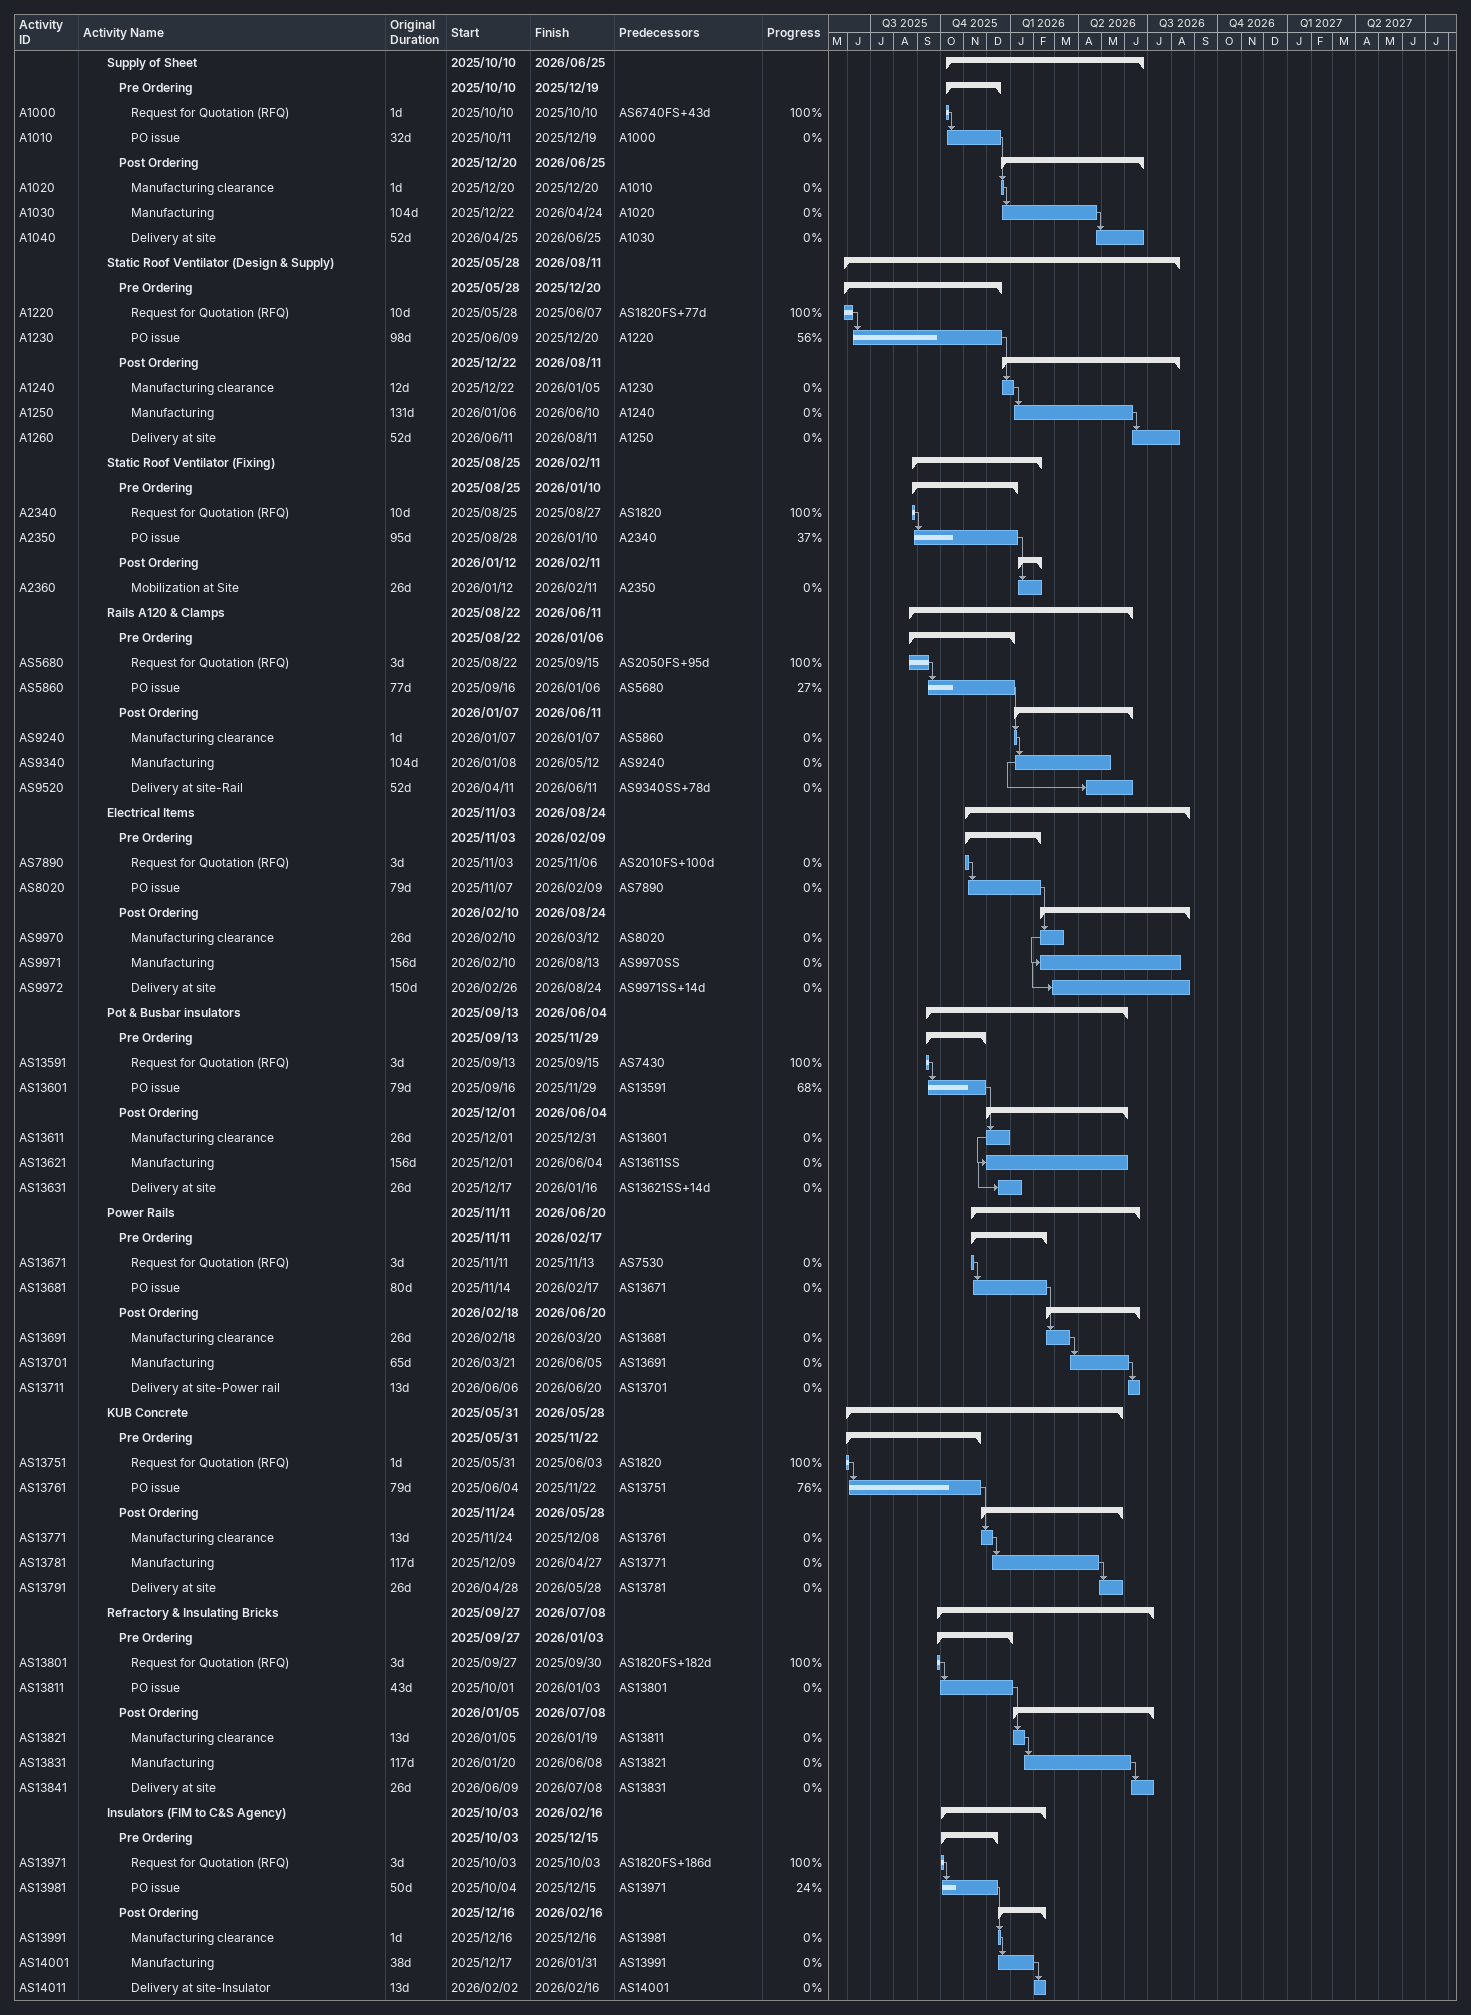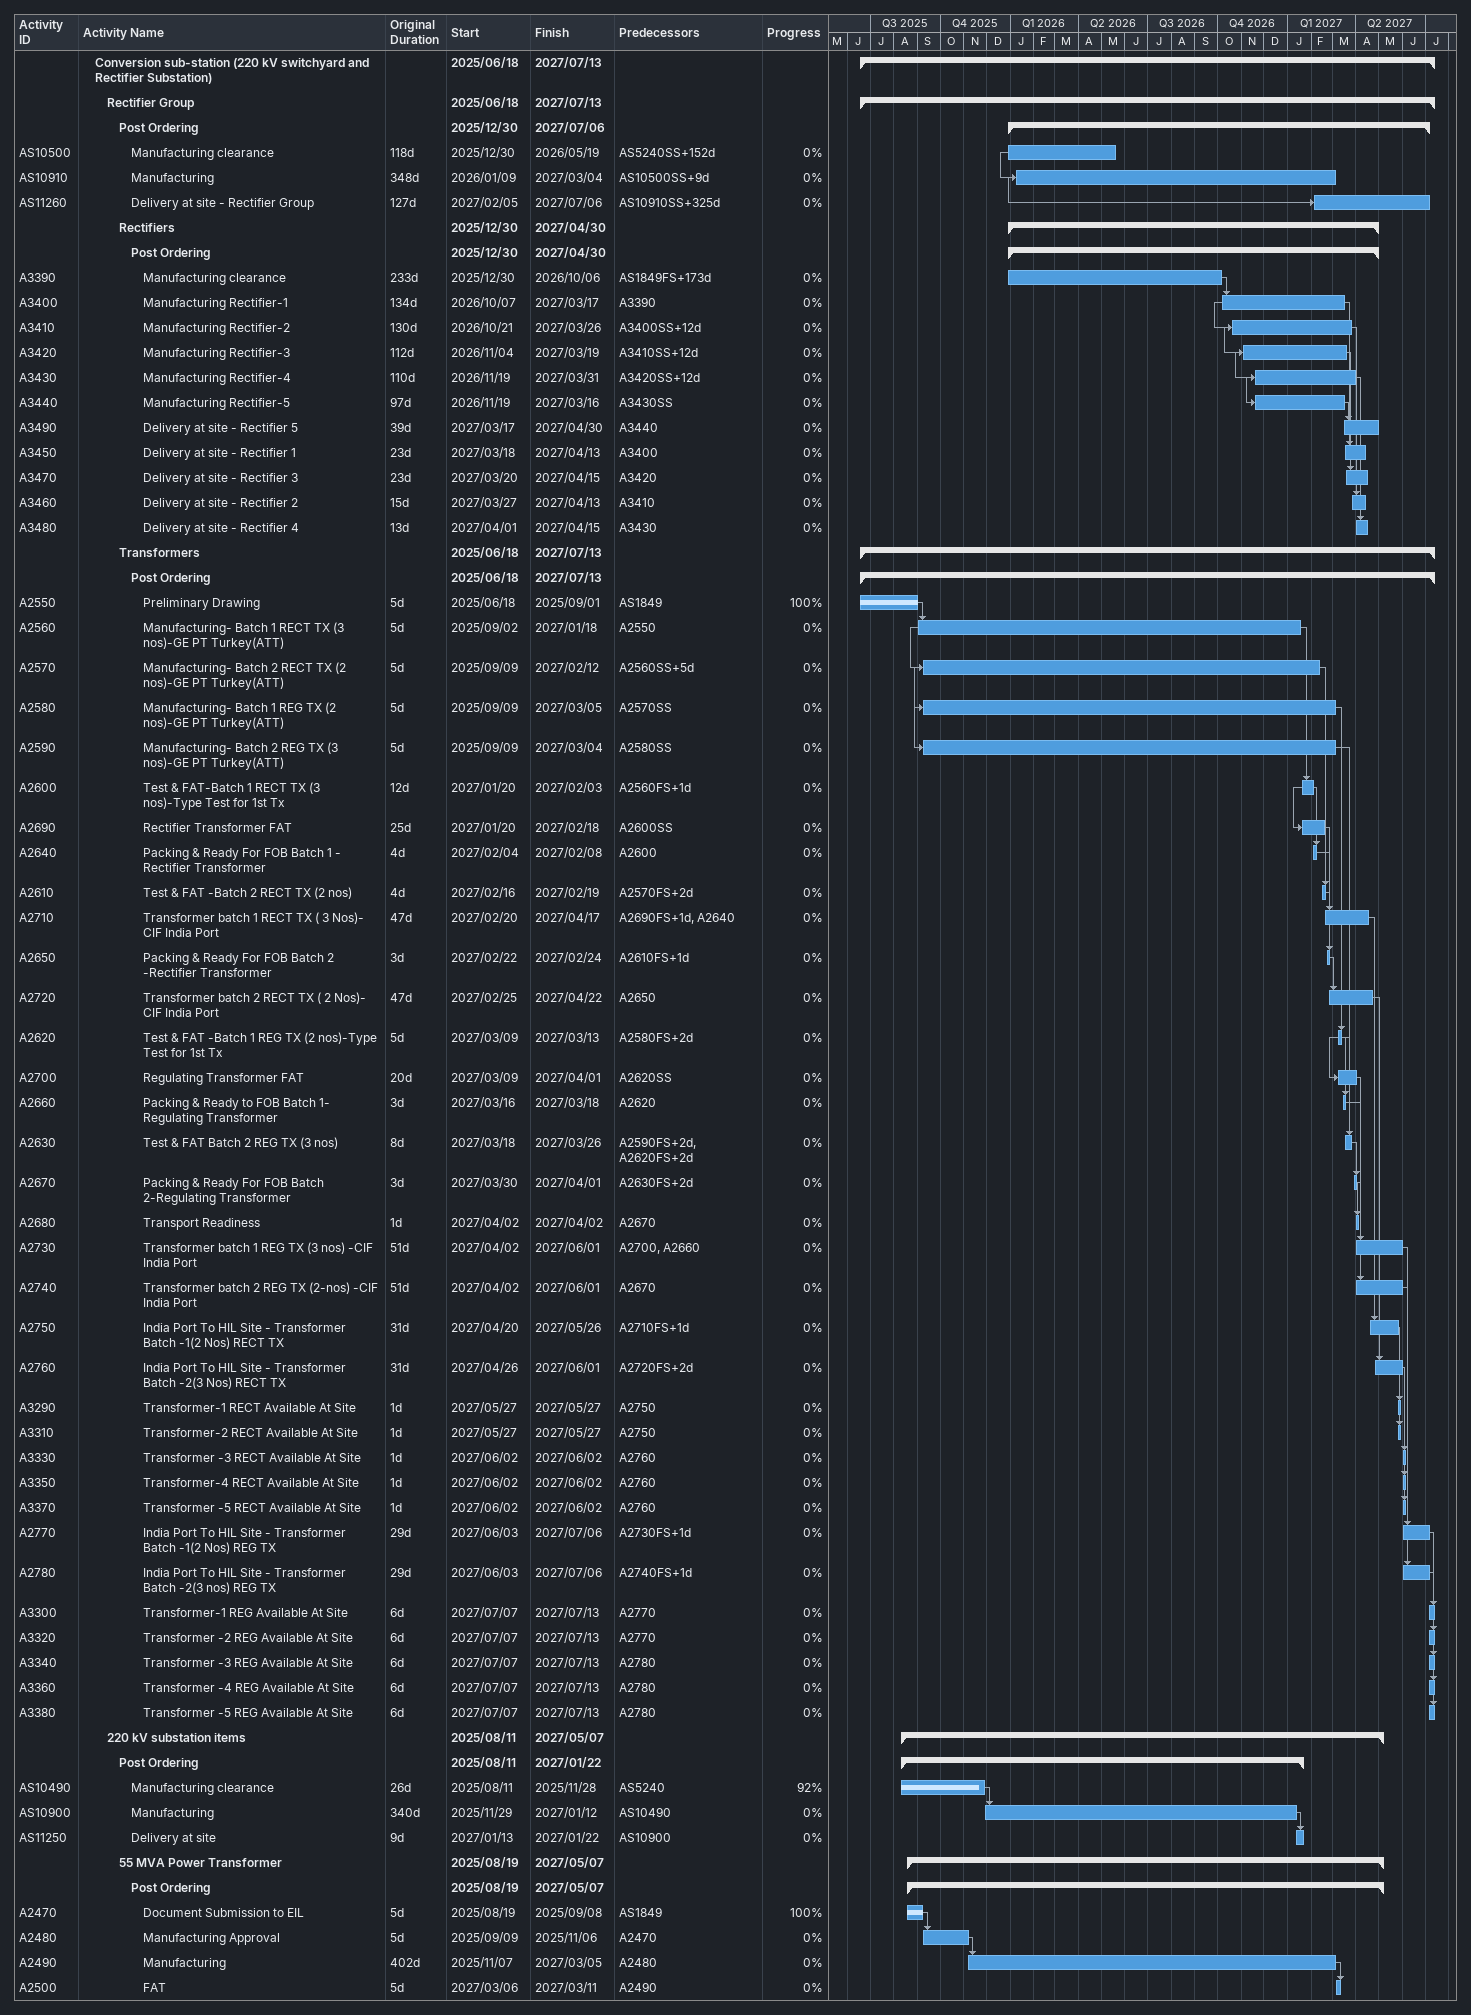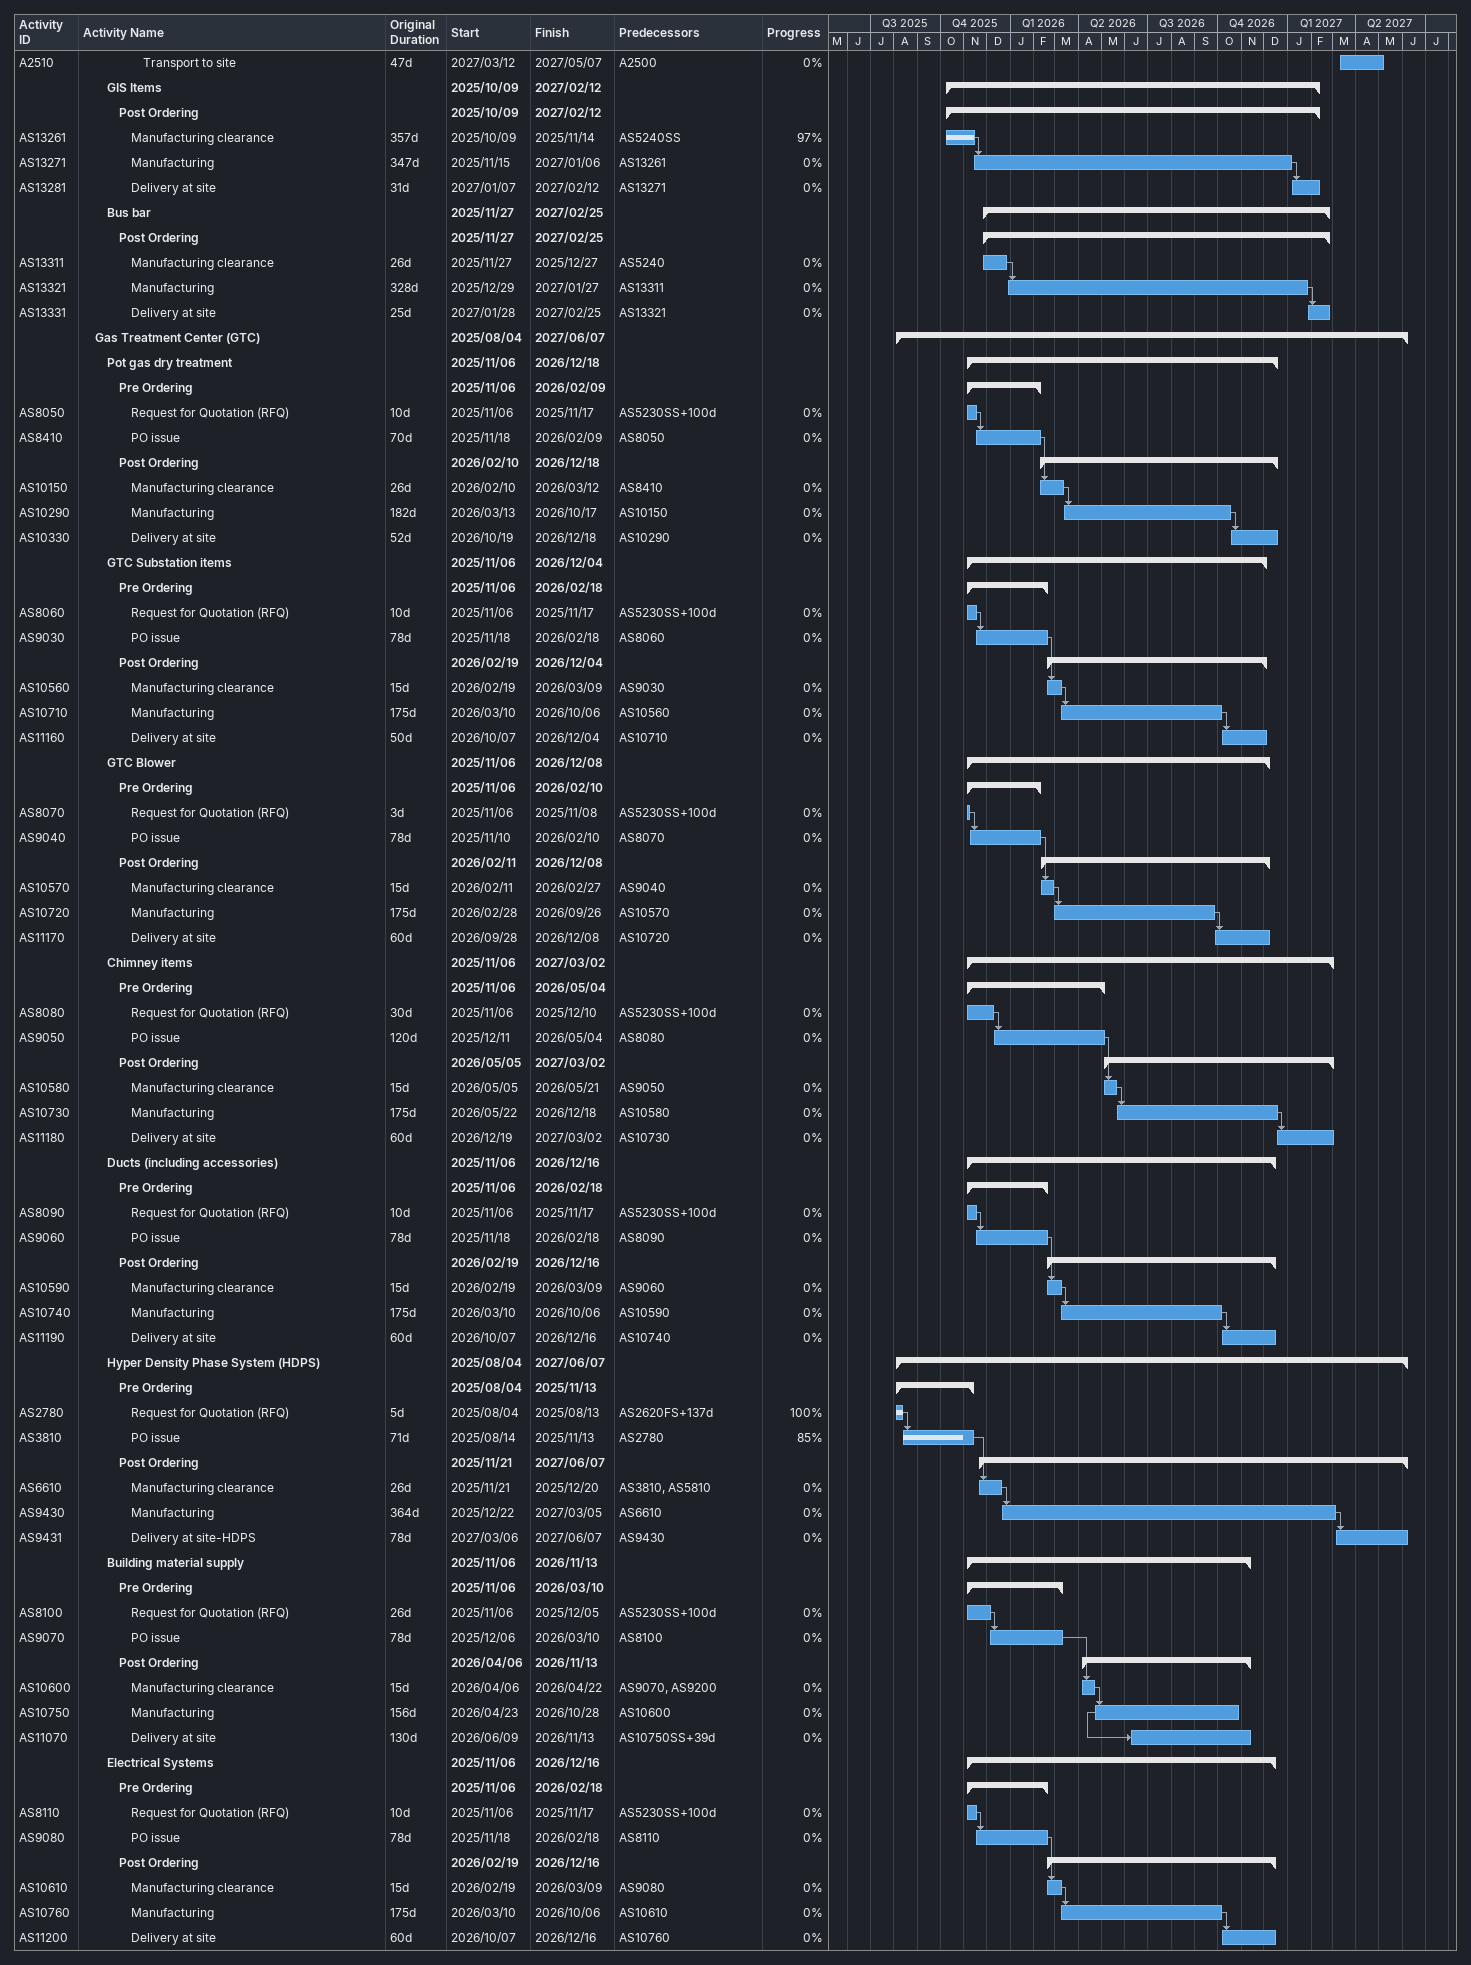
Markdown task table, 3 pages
| ID | Level | Task | Original duration | Start | Finish | Predecessors | % complete |
|---|---|---|---|---|---|---|---|
|  | 3 | **Supply of Sheet** |  | 2025-10-10 | 2026-06-25 |  |  |
|  | 4 | **Pre Ordering** |  | 2025-10-10 | 2025-12-19 |  |  |
| A1000 | 5 | Request for Quotation (RFQ) | 1d | 2025-10-10 | 2025-10-10 | AS6740FS+43d | 100 |
| A1010 | 5 | PO issue | 32d | 2025-10-11 | 2025-12-19 | A1000 | 0 |
|  | 4 | **Post Ordering** |  | 2025-12-20 | 2026-06-25 |  |  |
| A1020 | 5 | Manufacturing clearance | 1d | 2025-12-20 | 2025-12-20 | A1010 | 0 |
| A1030 | 5 | Manufacturing | 104d | 2025-12-22 | 2026-04-24 | A1020 | 0 |
| A1040 | 5 | Delivery at site | 52d | 2026-04-25 | 2026-06-25 | A1030 | 0 |
|  | 3 | **Static Roof Ventilator (Design & Supply)** |  | 2025-05-28 | 2026-08-11 |  |  |
|  | 4 | **Pre Ordering** |  | 2025-05-28 | 2025-12-20 |  |  |
| A1220 | 5 | Request for Quotation (RFQ) | 10d | 2025-05-28 | 2025-06-07 | AS1820FS+77d | 100 |
| A1230 | 5 | PO issue | 98d | 2025-06-09 | 2025-12-20 | A1220 | 56 |
|  | 4 | **Post Ordering** |  | 2025-12-22 | 2026-08-11 |  |  |
| A1240 | 5 | Manufacturing clearance | 12d | 2025-12-22 | 2026-01-05 | A1230 | 0 |
| A1250 | 5 | Manufacturing | 131d | 2026-01-06 | 2026-06-10 | A1240 | 0 |
| A1260 | 5 | Delivery at site | 52d | 2026-06-11 | 2026-08-11 | A1250 | 0 |
|  | 3 | **Static Roof Ventilator (Fixing)** |  | 2025-08-25 | 2026-02-11 |  |  |
|  | 4 | **Pre Ordering** |  | 2025-08-25 | 2026-01-10 |  |  |
| A2340 | 5 | Request for Quotation (RFQ) | 10d | 2025-08-25 | 2025-08-27 | AS1820 | 100 |
| A2350 | 5 | PO issue | 95d | 2025-08-28 | 2026-01-10 | A2340 | 37 |
|  | 4 | **Post Ordering** |  | 2026-01-12 | 2026-02-11 |  |  |
| A2360 | 5 | Mobilization at Site | 26d | 2026-01-12 | 2026-02-11 | A2350 | 0 |
|  | 3 | **Rails A120 & Clamps** |  | 2025-08-22 | 2026-06-11 |  |  |
|  | 4 | **Pre Ordering** |  | 2025-08-22 | 2026-01-06 |  |  |
| AS5680 | 5 | Request for Quotation (RFQ) | 3d | 2025-08-22 | 2025-09-15 | AS2050FS+95d | 100 |
| AS5860 | 5 | PO issue | 77d | 2025-09-16 | 2026-01-06 | AS5680 | 27 |
|  | 4 | **Post Ordering** |  | 2026-01-07 | 2026-06-11 |  |  |
| AS9240 | 5 | Manufacturing clearance | 1d | 2026-01-07 | 2026-01-07 | AS5860 | 0 |
| AS9340 | 5 | Manufacturing | 104d | 2026-01-08 | 2026-05-12 | AS9240 | 0 |
| AS9520 | 5 | Delivery at site-Rail | 52d | 2026-04-11 | 2026-06-11 | AS9340SS+78d | 0 |
|  | 3 | **Electrical Items** |  | 2025-11-03 | 2026-08-24 |  |  |
|  | 4 | **Pre Ordering** |  | 2025-11-03 | 2026-02-09 |  |  |
| AS7890 | 5 | Request for Quotation (RFQ) | 3d | 2025-11-03 | 2025-11-06 | AS2010FS+100d | 0 |
| AS8020 | 5 | PO issue | 79d | 2025-11-07 | 2026-02-09 | AS7890 | 0 |
|  | 4 | **Post Ordering** |  | 2026-02-10 | 2026-08-24 |  |  |
| AS9970 | 5 | Manufacturing clearance | 26d | 2026-02-10 | 2026-03-12 | AS8020 | 0 |
| AS9971 | 5 | Manufacturing | 156d | 2026-02-10 | 2026-08-13 | AS9970SS | 0 |
| AS9972 | 5 | Delivery at site | 150d | 2026-02-26 | 2026-08-24 | AS9971SS+14d | 0 |
|  | 3 | **Pot & Busbar insulators** |  | 2025-09-13 | 2026-06-04 |  |  |
|  | 4 | **Pre Ordering** |  | 2025-09-13 | 2025-11-29 |  |  |
| AS13591 | 5 | Request for Quotation (RFQ) | 3d | 2025-09-13 | 2025-09-15 | AS7430 | 100 |
| AS13601 | 5 | PO issue | 79d | 2025-09-16 | 2025-11-29 | AS13591 | 68 |
|  | 4 | **Post Ordering** |  | 2025-12-01 | 2026-06-04 |  |  |
| AS13611 | 5 | Manufacturing clearance | 26d | 2025-12-01 | 2025-12-31 | AS13601 | 0 |
| AS13621 | 5 | Manufacturing | 156d | 2025-12-01 | 2026-06-04 | AS13611SS | 0 |
| AS13631 | 5 | Delivery at site | 26d | 2025-12-17 | 2026-01-16 | AS13621SS+14d | 0 |
|  | 3 | **Power Rails** |  | 2025-11-11 | 2026-06-20 |  |  |
|  | 4 | **Pre Ordering** |  | 2025-11-11 | 2026-02-17 |  |  |
| AS13671 | 5 | Request for Quotation (RFQ) | 3d | 2025-11-11 | 2025-11-13 | AS7530 | 0 |
| AS13681 | 5 | PO issue | 80d | 2025-11-14 | 2026-02-17 | AS13671 | 0 |
|  | 4 | **Post Ordering** |  | 2026-02-18 | 2026-06-20 |  |  |
| AS13691 | 5 | Manufacturing clearance | 26d | 2026-02-18 | 2026-03-20 | AS13681 | 0 |
| AS13701 | 5 | Manufacturing | 65d | 2026-03-21 | 2026-06-05 | AS13691 | 0 |
| AS13711 | 5 | Delivery at site-Power rail | 13d | 2026-06-06 | 2026-06-20 | AS13701 | 0 |
|  | 3 | **KUB Concrete** |  | 2025-05-31 | 2026-05-28 |  |  |
|  | 4 | **Pre Ordering** |  | 2025-05-31 | 2025-11-22 |  |  |
| AS13751 | 5 | Request for Quotation (RFQ) | 1d | 2025-05-31 | 2025-06-03 | AS1820 | 100 |
| AS13761 | 5 | PO issue | 79d | 2025-06-04 | 2025-11-22 | AS13751 | 76 |
|  | 4 | **Post Ordering** |  | 2025-11-24 | 2026-05-28 |  |  |
| AS13771 | 5 | Manufacturing clearance | 13d | 2025-11-24 | 2025-12-08 | AS13761 | 0 |
| AS13781 | 5 | Manufacturing | 117d | 2025-12-09 | 2026-04-27 | AS13771 | 0 |
| AS13791 | 5 | Delivery at site | 26d | 2026-04-28 | 2026-05-28 | AS13781 | 0 |
|  | 3 | **Refractory & Insulating Bricks** |  | 2025-09-27 | 2026-07-08 |  |  |
|  | 4 | **Pre Ordering** |  | 2025-09-27 | 2026-01-03 |  |  |
| AS13801 | 5 | Request for Quotation (RFQ) | 3d | 2025-09-27 | 2025-09-30 | AS1820FS+182d | 100 |
| AS13811 | 5 | PO issue | 43d | 2025-10-01 | 2026-01-03 | AS13801 | 0 |
|  | 4 | **Post Ordering** |  | 2026-01-05 | 2026-07-08 |  |  |
| AS13821 | 5 | Manufacturing clearance | 13d | 2026-01-05 | 2026-01-19 | AS13811 | 0 |
| AS13831 | 5 | Manufacturing | 117d | 2026-01-20 | 2026-06-08 | AS13821 | 0 |
| AS13841 | 5 | Delivery at site | 26d | 2026-06-09 | 2026-07-08 | AS13831 | 0 |
|  | 3 | **Insulators (FIM to C&S Agency)** |  | 2025-10-03 | 2026-02-16 |  |  |
|  | 4 | **Pre Ordering** |  | 2025-10-03 | 2025-12-15 |  |  |
| AS13971 | 5 | Request for Quotation (RFQ) | 3d | 2025-10-03 | 2025-10-03 | AS1820FS+186d | 100 |
| AS13981 | 5 | PO issue | 50d | 2025-10-04 | 2025-12-15 | AS13971 | 24 |
|  | 4 | **Post Ordering** |  | 2025-12-16 | 2026-02-16 |  |  |
| AS13991 | 5 | Manufacturing clearance | 1d | 2025-12-16 | 2025-12-16 | AS13981 | 0 |
| AS14001 | 5 | Manufacturing | 38d | 2025-12-17 | 2026-01-31 | AS13991 | 0 |
| AS14011 | 5 | Delivery at site-Insulator | 13d | 2026-02-02 | 2026-02-16 | AS14001 | 0 |
|  | 2 | **Conversion sub-station (220 kV switchyard and Rectifier Substation)** |  | 2025-06-18 | 2027-07-13 |  |  |
|  | 3 | **Rectifier Group** |  | 2025-06-18 | 2027-07-13 |  |  |
|  | 4 | **Post Ordering** |  | 2025-12-30 | 2027-07-06 |  |  |
| AS10500 | 5 | Manufacturing clearance | 118d | 2025-12-30 | 2026-05-19 | AS5240SS+152d | 0 |
| AS10910 | 5 | Manufacturing | 348d | 2026-01-09 | 2027-03-04 | AS10500SS+9d | 0 |
| AS11260 | 5 | Delivery at site - Rectifier Group | 127d | 2027-02-05 | 2027-07-06 | AS10910SS+325d | 0 |
|  | 4 | **Rectifiers** |  | 2025-12-30 | 2027-04-30 |  |  |
|  | 5 | **Post Ordering** |  | 2025-12-30 | 2027-04-30 |  |  |
| A3390 | 6 | Manufacturing clearance | 233d | 2025-12-30 | 2026-10-06 | AS1849FS+173d | 0 |
| A3400 | 6 | Manufacturing Rectifier-1 | 134d | 2026-10-07 | 2027-03-17 | A3390 | 0 |
| A3410 | 6 | Manufacturing Rectifier-2 | 130d | 2026-10-21 | 2027-03-26 | A3400SS+12d | 0 |
| A3420 | 6 | Manufacturing Rectifier-3 | 112d | 2026-11-04 | 2027-03-19 | A3410SS+12d | 0 |
| A3430 | 6 | Manufacturing Rectifier-4 | 110d | 2026-11-19 | 2027-03-31 | A3420SS+12d | 0 |
| A3440 | 6 | Manufacturing Rectifier-5 | 97d | 2026-11-19 | 2027-03-16 | A3430SS | 0 |
| A3490 | 6 | Delivery at site - Rectifier 5 | 39d | 2027-03-17 | 2027-04-30 | A3440 | 0 |
| A3450 | 6 | Delivery at site - Rectifier 1 | 23d | 2027-03-18 | 2027-04-13 | A3400 | 0 |
| A3470 | 6 | Delivery at site - Rectifier 3 | 23d | 2027-03-20 | 2027-04-15 | A3420 | 0 |
| A3460 | 6 | Delivery at site - Rectifier 2 | 15d | 2027-03-27 | 2027-04-13 | A3410 | 0 |
| A3480 | 6 | Delivery at site - Rectifier 4 | 13d | 2027-04-01 | 2027-04-15 | A3430 | 0 |
|  | 4 | **Transformers** |  | 2025-06-18 | 2027-07-13 |  |  |
|  | 5 | **Post Ordering** |  | 2025-06-18 | 2027-07-13 |  |  |
| A2550 | 6 | Preliminary Drawing | 5d | 2025-06-18 | 2025-09-01 | AS1849 | 100 |
| A2560 | 6 | Manufacturing- Batch 1 RECT TX (3 nos)-GE PT Turkey(ATT) | 5d | 2025-09-02 | 2027-01-18 | A2550 | 0 |
| A2570 | 6 | Manufacturing- Batch 2 RECT TX (2 nos)-GE PT Turkey(ATT) | 5d | 2025-09-09 | 2027-02-12 | A2560SS+5d | 0 |
| A2580 | 6 | Manufacturing- Batch 1 REG TX (2 nos)-GE PT Turkey(ATT) | 5d | 2025-09-09 | 2027-03-05 | A2570SS | 0 |
| A2590 | 6 | Manufacturing- Batch 2 REG TX (3 nos)-GE PT Turkey(ATT) | 5d | 2025-09-09 | 2027-03-04 | A2580SS | 0 |
| A2600 | 6 | Test & FAT-Batch 1 RECT TX (3 nos)-Type Test for 1st Tx | 12d | 2027-01-20 | 2027-02-03 | A2560FS+1d | 0 |
| A2690 | 6 | Rectifier Transformer FAT | 25d | 2027-01-20 | 2027-02-18 | A2600SS | 0 |
| A2640 | 6 | Packing & Ready For FOB Batch 1 - Rectifier Transformer | 4d | 2027-02-04 | 2027-02-08 | A2600 | 0 |
| A2610 | 6 | Test & FAT -Batch 2 RECT TX (2 nos) | 4d | 2027-02-16 | 2027-02-19 | A2570FS+2d | 0 |
| A2710 | 6 | Transformer batch 1 RECT TX ( 3 Nos)- CIF India Port | 47d | 2027-02-20 | 2027-04-17 | A2690FS+1d, A2640 | 0 |
| A2650 | 6 | Packing & Ready For FOB Batch 2 -Rectifier Transformer | 3d | 2027-02-22 | 2027-02-24 | A2610FS+1d | 0 |
| A2720 | 6 | Transformer batch 2 RECT TX ( 2 Nos)- CIF India Port | 47d | 2027-02-25 | 2027-04-22 | A2650 | 0 |
| A2620 | 6 | Test & FAT -Batch 1 REG TX (2 nos)-Type Test for 1st Tx | 5d | 2027-03-09 | 2027-03-13 | A2580FS+2d | 0 |
| A2700 | 6 | Regulating Transformer FAT | 20d | 2027-03-09 | 2027-04-01 | A2620SS | 0 |
| A2660 | 6 | Packing & Ready to FOB Batch 1- Regulating Transformer | 3d | 2027-03-16 | 2027-03-18 | A2620 | 0 |
| A2630 | 6 | Test & FAT Batch 2 REG TX (3 nos) | 8d | 2027-03-18 | 2027-03-26 | A2590FS+2d, A2620FS+2d | 0 |
| A2670 | 6 | Packing & Ready For FOB Batch 2-Regulating Transformer | 3d | 2027-03-30 | 2027-04-01 | A2630FS+2d | 0 |
| A2680 | 6 | Transport Readiness | 1d | 2027-04-02 | 2027-04-02 | A2670 | 0 |
| A2730 | 6 | Transformer batch 1 REG TX (3 nos) -CIF India Port | 51d | 2027-04-02 | 2027-06-01 | A2700, A2660 | 0 |
| A2740 | 6 | Transformer batch 2 REG TX (2-nos) -CIF India Port | 51d | 2027-04-02 | 2027-06-01 | A2670 | 0 |
| A2750 | 6 | India Port To HIL Site - Transformer Batch -1(2 Nos) RECT TX | 31d | 2027-04-20 | 2027-05-26 | A2710FS+1d | 0 |
| A2760 | 6 | India Port To HIL Site - Transformer Batch -2(3 Nos) RECT TX | 31d | 2027-04-26 | 2027-06-01 | A2720FS+2d | 0 |
| A3290 | 6 | Transformer-1 RECT Available At Site | 1d | 2027-05-27 | 2027-05-27 | A2750 | 0 |
| A3310 | 6 | Transformer-2 RECT Available At Site | 1d | 2027-05-27 | 2027-05-27 | A2750 | 0 |
| A3330 | 6 | Transformer -3 RECT Available At Site | 1d | 2027-06-02 | 2027-06-02 | A2760 | 0 |
| A3350 | 6 | Transformer-4 RECT Available At Site | 1d | 2027-06-02 | 2027-06-02 | A2760 | 0 |
| A3370 | 6 | Transformer -5 RECT Available At Site | 1d | 2027-06-02 | 2027-06-02 | A2760 | 0 |
| A2770 | 6 | India Port To HIL Site - Transformer Batch -1(2 Nos) REG TX | 29d | 2027-06-03 | 2027-07-06 | A2730FS+1d | 0 |
| A2780 | 6 | India Port To HIL Site - Transformer Batch -2(3 nos) REG TX | 29d | 2027-06-03 | 2027-07-06 | A2740FS+1d | 0 |
| A3300 | 6 | Transformer-1 REG Available At Site | 6d | 2027-07-07 | 2027-07-13 | A2770 | 0 |
| A3320 | 6 | Transformer -2 REG Available At Site | 6d | 2027-07-07 | 2027-07-13 | A2770 | 0 |
| A3340 | 6 | Transformer -3 REG Available At Site | 6d | 2027-07-07 | 2027-07-13 | A2780 | 0 |
| A3360 | 6 | Transformer -4 REG Available At Site | 6d | 2027-07-07 | 2027-07-13 | A2780 | 0 |
| A3380 | 6 | Transformer -5 REG Available At Site | 6d | 2027-07-07 | 2027-07-13 | A2780 | 0 |
|  | 3 | **220 kV substation items** |  | 2025-08-11 | 2027-05-07 |  |  |
|  | 4 | **Post Ordering** |  | 2025-08-11 | 2027-01-22 |  |  |
| AS10490 | 5 | Manufacturing clearance | 26d | 2025-08-11 | 2025-11-28 | AS5240 | 92 |
| AS10900 | 5 | Manufacturing | 340d | 2025-11-29 | 2027-01-12 | AS10490 | 0 |
| AS11250 | 5 | Delivery at site | 9d | 2027-01-13 | 2027-01-22 | AS10900 | 0 |
|  | 4 | **55 MVA Power Transformer** |  | 2025-08-19 | 2027-05-07 |  |  |
|  | 5 | **Post Ordering** |  | 2025-08-19 | 2027-05-07 |  |  |
| A2470 | 6 | Document Submission to EIL | 5d | 2025-08-19 | 2025-09-08 | AS1849 | 100 |
| A2480 | 6 | Manufacturing Approval | 5d | 2025-09-09 | 2025-11-06 | A2470 | 0 |
| A2490 | 6 | Manufacturing | 402d | 2025-11-07 | 2027-03-05 | A2480 | 0 |
| A2500 | 6 | FAT | 5d | 2027-03-06 | 2027-03-11 | A2490 | 0 |
| A2510 | 6 | Transport to site | 47d | 2027-03-12 | 2027-05-07 | A2500 | 0 |
|  | 3 | **GIS Items** |  | 2025-10-09 | 2027-02-12 |  |  |
|  | 4 | **Post Ordering** |  | 2025-10-09 | 2027-02-12 |  |  |
| AS13261 | 5 | Manufacturing clearance | 357d | 2025-10-09 | 2025-11-14 | AS5240SS | 97 |
| AS13271 | 5 | Manufacturing | 347d | 2025-11-15 | 2027-01-06 | AS13261 | 0 |
| AS13281 | 5 | Delivery at site | 31d | 2027-01-07 | 2027-02-12 | AS13271 | 0 |
|  | 3 | **Bus bar** |  | 2025-11-27 | 2027-02-25 |  |  |
|  | 4 | **Post Ordering** |  | 2025-11-27 | 2027-02-25 |  |  |
| AS13311 | 5 | Manufacturing clearance | 26d | 2025-11-27 | 2025-12-27 | AS5240 | 0 |
| AS13321 | 5 | Manufacturing | 328d | 2025-12-29 | 2027-01-27 | AS13311 | 0 |
| AS13331 | 5 | Delivery at site | 25d | 2027-01-28 | 2027-02-25 | AS13321 | 0 |
|  | 2 | **Gas Treatment Center (GTC)** |  | 2025-08-04 | 2027-06-07 |  |  |
|  | 3 | **Pot gas dry treatment** |  | 2025-11-06 | 2026-12-18 |  |  |
|  | 4 | **Pre Ordering** |  | 2025-11-06 | 2026-02-09 |  |  |
| AS8050 | 5 | Request for Quotation (RFQ) | 10d | 2025-11-06 | 2025-11-17 | AS5230SS+100d | 0 |
| AS8410 | 5 | PO issue | 70d | 2025-11-18 | 2026-02-09 | AS8050 | 0 |
|  | 4 | **Post Ordering** |  | 2026-02-10 | 2026-12-18 |  |  |
| AS10150 | 5 | Manufacturing clearance | 26d | 2026-02-10 | 2026-03-12 | AS8410 | 0 |
| AS10290 | 5 | Manufacturing | 182d | 2026-03-13 | 2026-10-17 | AS10150 | 0 |
| AS10330 | 5 | Delivery at site | 52d | 2026-10-19 | 2026-12-18 | AS10290 | 0 |
|  | 3 | **GTC Substation items** |  | 2025-11-06 | 2026-12-04 |  |  |
|  | 4 | **Pre Ordering** |  | 2025-11-06 | 2026-02-18 |  |  |
| AS8060 | 5 | Request for Quotation (RFQ) | 10d | 2025-11-06 | 2025-11-17 | AS5230SS+100d | 0 |
| AS9030 | 5 | PO issue | 78d | 2025-11-18 | 2026-02-18 | AS8060 | 0 |
|  | 4 | **Post Ordering** |  | 2026-02-19 | 2026-12-04 |  |  |
| AS10560 | 5 | Manufacturing clearance | 15d | 2026-02-19 | 2026-03-09 | AS9030 | 0 |
| AS10710 | 5 | Manufacturing | 175d | 2026-03-10 | 2026-10-06 | AS10560 | 0 |
| AS11160 | 5 | Delivery at site | 50d | 2026-10-07 | 2026-12-04 | AS10710 | 0 |
|  | 3 | **GTC Blower** |  | 2025-11-06 | 2026-12-08 |  |  |
|  | 4 | **Pre Ordering** |  | 2025-11-06 | 2026-02-10 |  |  |
| AS8070 | 5 | Request for Quotation (RFQ) | 3d | 2025-11-06 | 2025-11-08 | AS5230SS+100d | 0 |
| AS9040 | 5 | PO issue | 78d | 2025-11-10 | 2026-02-10 | AS8070 | 0 |
|  | 4 | **Post Ordering** |  | 2026-02-11 | 2026-12-08 |  |  |
| AS10570 | 5 | Manufacturing clearance | 15d | 2026-02-11 | 2026-02-27 | AS9040 | 0 |
| AS10720 | 5 | Manufacturing | 175d | 2026-02-28 | 2026-09-26 | AS10570 | 0 |
| AS11170 | 5 | Delivery at site | 60d | 2026-09-28 | 2026-12-08 | AS10720 | 0 |
|  | 3 | **Chimney items** |  | 2025-11-06 | 2027-03-02 |  |  |
|  | 4 | **Pre Ordering** |  | 2025-11-06 | 2026-05-04 |  |  |
| AS8080 | 5 | Request for Quotation (RFQ) | 30d | 2025-11-06 | 2025-12-10 | AS5230SS+100d | 0 |
| AS9050 | 5 | PO issue | 120d | 2025-12-11 | 2026-05-04 | AS8080 | 0 |
|  | 4 | **Post Ordering** |  | 2026-05-05 | 2027-03-02 |  |  |
| AS10580 | 5 | Manufacturing clearance | 15d | 2026-05-05 | 2026-05-21 | AS9050 | 0 |
| AS10730 | 5 | Manufacturing | 175d | 2026-05-22 | 2026-12-18 | AS10580 | 0 |
| AS11180 | 5 | Delivery at site | 60d | 2026-12-19 | 2027-03-02 | AS10730 | 0 |
|  | 3 | **Ducts (including accessories)** |  | 2025-11-06 | 2026-12-16 |  |  |
|  | 4 | **Pre Ordering** |  | 2025-11-06 | 2026-02-18 |  |  |
| AS8090 | 5 | Request for Quotation (RFQ) | 10d | 2025-11-06 | 2025-11-17 | AS5230SS+100d | 0 |
| AS9060 | 5 | PO issue | 78d | 2025-11-18 | 2026-02-18 | AS8090 | 0 |
|  | 4 | **Post Ordering** |  | 2026-02-19 | 2026-12-16 |  |  |
| AS10590 | 5 | Manufacturing clearance | 15d | 2026-02-19 | 2026-03-09 | AS9060 | 0 |
| AS10740 | 5 | Manufacturing | 175d | 2026-03-10 | 2026-10-06 | AS10590 | 0 |
| AS11190 | 5 | Delivery at site | 60d | 2026-10-07 | 2026-12-16 | AS10740 | 0 |
|  | 3 | **Hyper Density Phase System (HDPS)** |  | 2025-08-04 | 2027-06-07 |  |  |
|  | 4 | **Pre Ordering** |  | 2025-08-04 | 2025-11-13 |  |  |
| AS2780 | 5 | Request for Quotation (RFQ) | 5d | 2025-08-04 | 2025-08-13 | AS2620FS+137d | 100 |
| AS3810 | 5 | PO issue | 71d | 2025-08-14 | 2025-11-13 | AS2780 | 85 |
|  | 4 | **Post Ordering** |  | 2025-11-21 | 2027-06-07 |  |  |
| AS6610 | 5 | Manufacturing clearance | 26d | 2025-11-21 | 2025-12-20 | AS3810, AS5810 | 0 |
| AS9430 | 5 | Manufacturing | 364d | 2025-12-22 | 2027-03-05 | AS6610 | 0 |
| AS9431 | 5 | Delivery at site-HDPS | 78d | 2027-03-06 | 2027-06-07 | AS9430 | 0 |
|  | 3 | **Building material supply** |  | 2025-11-06 | 2026-11-13 |  |  |
|  | 4 | **Pre Ordering** |  | 2025-11-06 | 2026-03-10 |  |  |
| AS8100 | 5 | Request for Quotation (RFQ) | 26d | 2025-11-06 | 2025-12-05 | AS5230SS+100d | 0 |
| AS9070 | 5 | PO issue | 78d | 2025-12-06 | 2026-03-10 | AS8100 | 0 |
|  | 4 | **Post Ordering** |  | 2026-04-06 | 2026-11-13 |  |  |
| AS10600 | 5 | Manufacturing clearance | 15d | 2026-04-06 | 2026-04-22 | AS9070, AS9200 | 0 |
| AS10750 | 5 | Manufacturing | 156d | 2026-04-23 | 2026-10-28 | AS10600 | 0 |
| AS11070 | 5 | Delivery at site | 130d | 2026-06-09 | 2026-11-13 | AS10750SS+39d | 0 |
|  | 3 | **Electrical Systems** |  | 2025-11-06 | 2026-12-16 |  |  |
|  | 4 | **Pre Ordering** |  | 2025-11-06 | 2026-02-18 |  |  |
| AS8110 | 5 | Request for Quotation (RFQ) | 10d | 2025-11-06 | 2025-11-17 | AS5230SS+100d | 0 |
| AS9080 | 5 | PO issue | 78d | 2025-11-18 | 2026-02-18 | AS8110 | 0 |
|  | 4 | **Post Ordering** |  | 2026-02-19 | 2026-12-16 |  |  |
| AS10610 | 5 | Manufacturing clearance | 15d | 2026-02-19 | 2026-03-09 | AS9080 | 0 |
| AS10760 | 5 | Manufacturing | 175d | 2026-03-10 | 2026-10-06 | AS10610 | 0 |
| AS11200 | 5 | Delivery at site | 60d | 2026-10-07 | 2026-12-16 | AS10760 | 0 |
